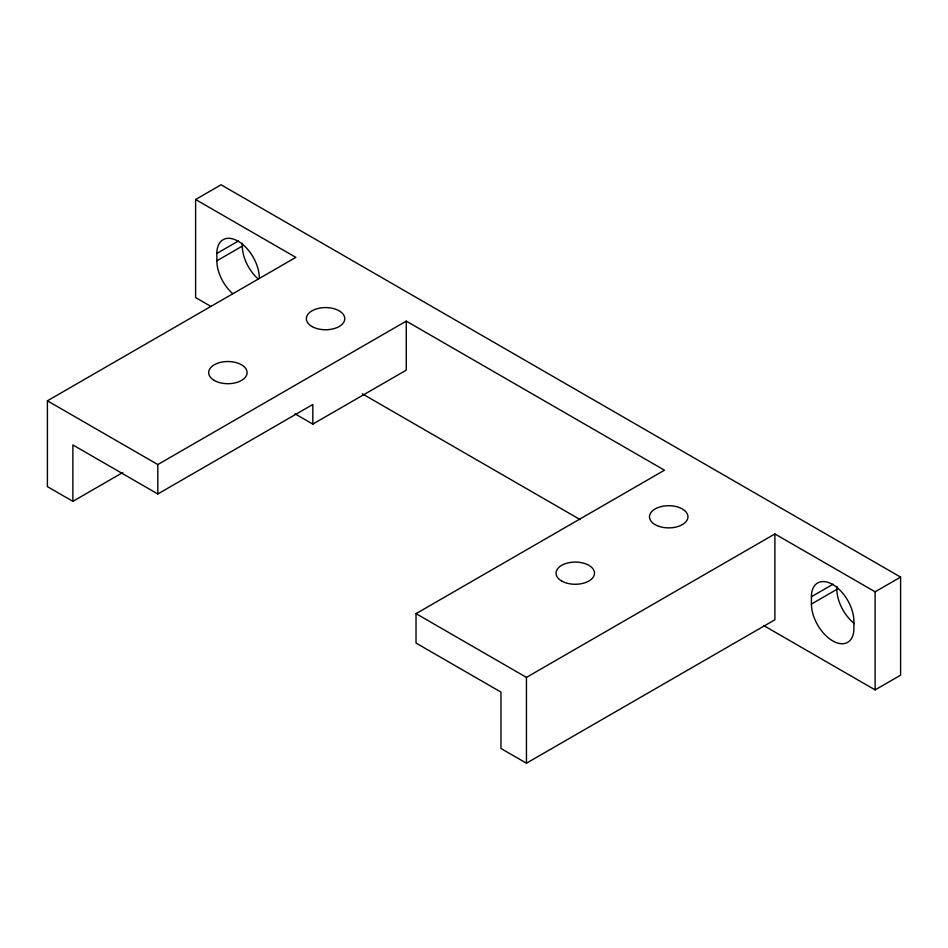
<?xml version="1.0" encoding="UTF-8"?>
<svg xmlns="http://www.w3.org/2000/svg" width="948" height="948" viewBox="0 0 948 948"><rect width="100%" height="100%" fill="white"/><g stroke="black" fill="none" stroke-linecap="round" stroke-linejoin="round"><path stroke-width="1.42" d="M211.001 306.465L195.62 297.589L195.62 199.507L221.097 184.801L900.6 577.107L900.6 675.177L875.123 689.895L763.578 625.49M232.592 293.572A30.028 17.337 60 0 1 216.855 260.807L216.855 253.448L238.505 240.946M216.855 260.807L242.333 246.089L242.333 243.15M122.825 472.507L72.877 501.338L47.4 486.632L47.4 400.814L295.847 257.37L195.62 199.507M47.4 400.814L157.818 464.556L406.265 321.123L664.477 470.196L416.03 613.64L416.03 643.064L500.971 692.099L500.971 748.493L526.448 763.199L774.895 619.767L774.895 533.949L526.448 677.382L416.03 613.64M72.877 501.338L72.877 444.944L157.818 493.979L312.828 404.488L312.828 424.1L295.077 413.861M312.828 424.1L406.265 370.158L406.265 321.123M811.417 596.719A30.028 17.337 60 0 1 832.652 584.454A30.028 17.337 60 0 1 853.887 621.236L853.887 628.595A30.028 17.337 60 0 1 832.652 640.848A30.028 17.337 60 0 1 811.417 604.077L811.417 596.719L833.079 584.217M811.417 604.077L836.894 589.36L836.894 586.421M774.895 533.949L875.123 591.813L900.6 577.107M362.29 393.811L580.235 519.646M875.123 591.813L875.123 689.895M526.448 677.382L526.448 763.199M157.818 464.556L157.818 493.979M854.444 623.642A30.028 17.337 60 0 1 836.894 589.36M258.069 278.866A30.028 17.337 60 0 1 242.333 246.089M216.855 253.448A30.028 17.337 60 0 1 238.09 241.195A30.028 17.337 60 0 1 259.325 277.965M561.702 581.029A19.221 11.092 0 0 0 593.851 576.052A19.221 11.092 0 0 0 570.317 562.46A19.221 11.092 0 0 0 561.702 581.029M311.987 326.515A19.221 11.092 0 0 0 344.136 321.538A19.221 11.092 0 0 0 320.602 307.958A19.221 11.092 0 0 0 311.987 326.515M214.307 380.456A19.221 11.092 0 0 0 246.456 375.479A19.221 11.092 0 0 0 222.922 361.899A19.221 11.092 0 0 0 214.307 380.456M659.109 526.401A19.221 11.092 0 0 0 687.94 516.79A19.221 11.092 0 0 0 659.109 507.18A19.221 11.092 0 0 0 659.109 526.401"/></g></svg>
